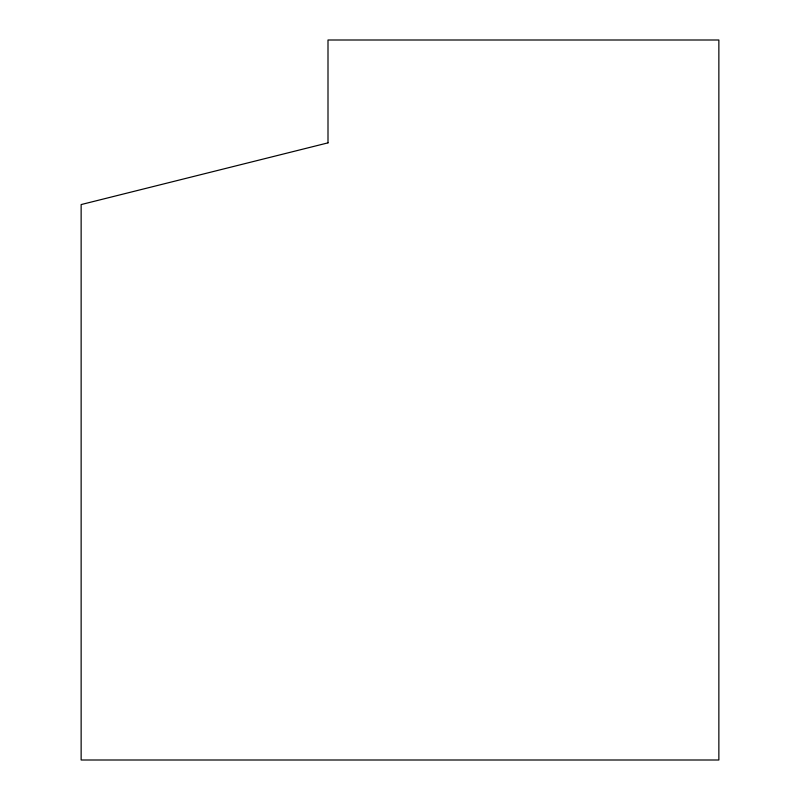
<?xml version="1.0" encoding="UTF-8"?>
<svg xmlns="http://www.w3.org/2000/svg" width="800" height="800" viewBox="0 0 800 800"><rect width="100%" height="100%" fill="white"/><g stroke="black" fill="none" stroke-linecap="round" stroke-linejoin="round"><path stroke-width="1.2" d="M328 142.86L81.14 204.57L81.14 760L718.86 760L718.86 40L328 40L328 142.86"/></g></svg>
